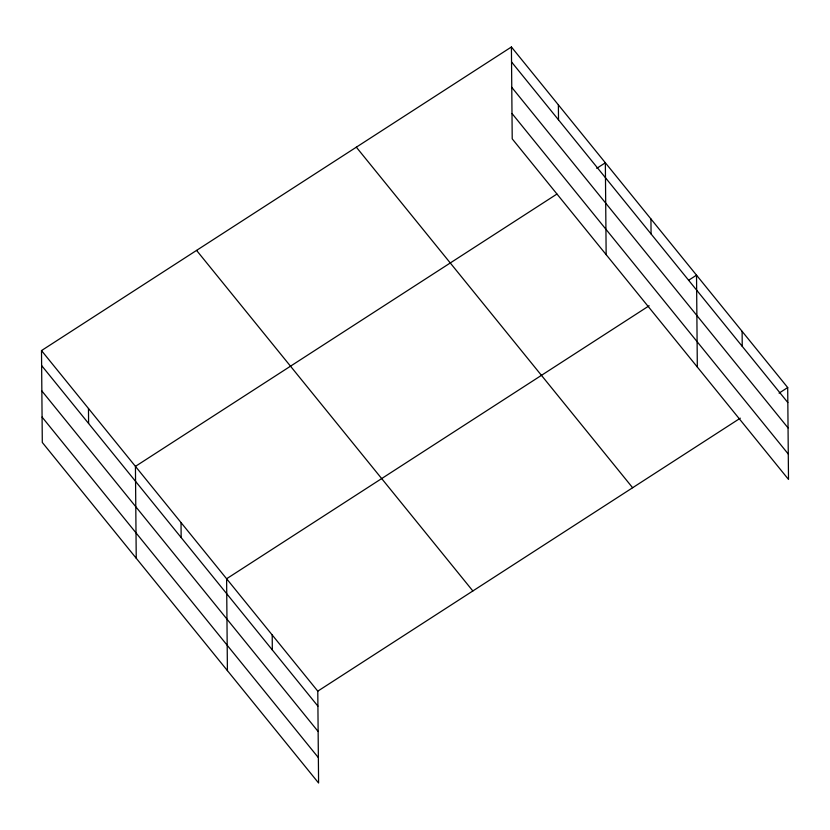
<?xml version="1.0" encoding="UTF-8"?>
<svg xmlns="http://www.w3.org/2000/svg" width="830" height="830" viewBox="0 0 830 830"><rect width="100%" height="100%" fill="white"/><g stroke="black" fill="none" stroke-linecap="round" stroke-linejoin="round"><path stroke-width="1.25" d="M41.5 350.582L317.786 691.151L318.585 783.012L42.299 442.452L41.5 350.582L511.415 46.988L787.701 387.548L788.5 479.418L512.214 138.849L511.415 46.988M556.889 194.085L135.435 466.377L136.234 558.237M596.739 168.345L605.35 162.784L606.149 254.644M649.143 305.772L226.611 578.759L227.41 670.63M688.983 280.032L696.526 275.166L697.325 367.026M317.786 691.151L740.318 418.164M779.08 393.119L787.701 387.548M511.55 61.98L787.826 402.54M511.768 87.347L788.054 427.907M511.996 113.482L788.282 454.052M356.34 147.18L632.626 487.739M196.575 250.401L472.851 590.96M41.635 365.584L317.911 706.143M41.853 390.951L318.139 731.51M42.081 417.085L318.367 757.645M742.113 331.357L742.238 346.349M650.938 218.975L651.073 233.967M558.383 104.881L558.517 119.873M272.199 634.95L272.323 649.952M181.023 522.568L181.158 537.56M88.468 408.485L88.603 423.476"/></g></svg>
